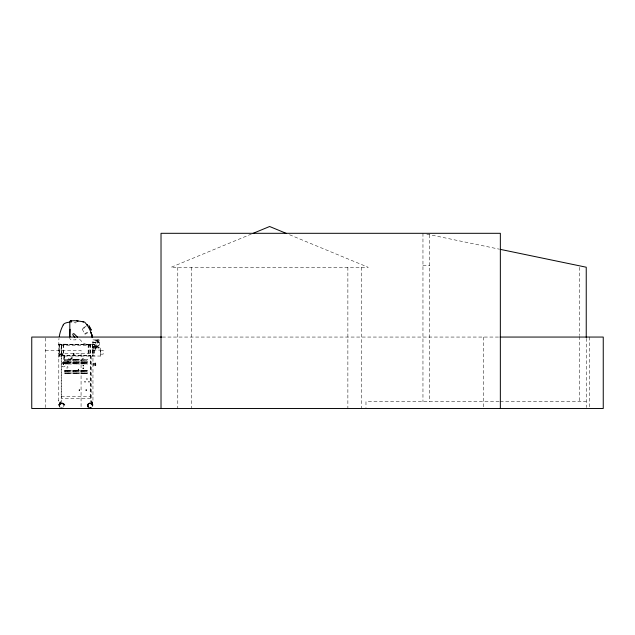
<?xml version="1.0" encoding="UTF-8"?>
<svg xmlns="http://www.w3.org/2000/svg" width="635" height="635" viewBox="0 0 635 635"><rect width="100%" height="100%" fill="white"/><g stroke="black" fill="none" stroke-linecap="round" stroke-linejoin="round"><path stroke-width="0.48" stroke-dasharray="3.17 2.38" d="M95.829 364.173L95.504 362.895L95.679 366.3L95.79 363.458L95.504 364.593M96.147 347.17L96.306 347.948L95.829 347.901L95.79 347.027M95.79 347.25L95.829 348.44L95.829 348.012M95.829 348.012L95.79 348.726L95.877 346.678M95.79 365.736L95.829 365.014M95.829 364.831L95.829 364.252M95.877 346.916L95.829 346.742M69.382 359.116C68.326 357.751 68.802 360.156 69.239 359.267M97.258 340.963L97.338 340.479L97.338 341.963M99.195 345.035L99.735 340.368C96.52 335.875 94.409 344.734 96.869 346.154A2.048 2.048 0 0 0 98.036 346.131L99.195 345.035L96.337 345.916M76.105 321.675L75.922 322.937L70.874 322.239M95.837 348.671L95.679 349.29M58.706 401.026L58.69 400.487M95.79 348.948C95.123 350.79 95.583 343.797 95.79 346.448M64.73 362.696C61.262 361.799 79.859 362.482 64.349 362.561M68.636 358.886L69.167 359.331M58.706 356.711L58.706 357.291M90.964 403.963L91.646 402.765L92.488 403.233L91.805 404.439L90.765 403.963L91.448 402.765L92.289 403.233L91.607 404.439M97.838 343.464C97.631 338.098 98.957 345.718 96.941 342.86A0.873 0.865 0 0 1 96.98 342.138L97.838 341.598L98.901 342.217A0.873 0.865 0 0 1 98.87 342.94L97.838 343.479L98.75 341.971M58.634 405.051L59.031 404.439M87.13 405.051L89.075 403.177M58.88 405.051L59.325 404.527M87.265 405.051L88.511 403.725L90.281 403.249M63.175 363.593L63.841 363.593M59.849 353.885L63.436 353.941L64.802 354.981L63.921 364.157C63.929 363.434 74.39 358.283 73.271 353.489M59.245 404.527L60.214 403.725M59.412 403.916L60.579 403.177M60.015 403.487L58.555 405.051L58.96 405.051M59.666 404.082L60.714 403.463M63.198 363.577L63.913 363.664M60.182 404.439L61.103 403.963L60.42 402.765L59.499 403.233L60.182 404.439L59.499 401.963M86.082 326.263L81.891 328.525L84.987 334.256L89.178 331.994M82.193 329.081L86.209 326.914M84.685 333.7L88.702 331.534M251.365 234.061L170.982 267.327L368.284 267.327L287.901 234.061M63.222 363.918L63.818 363.974M60.492 403.177L61.174 402.987M89.67 402.987L88.313 403.487L86.939 405.051L89.741 403.296M60.635 403.463L61.246 403.296M98.131 340.225L97.298 341.225L98.131 342.225L99.004 341.225L98.361 340.257L92.829 340.225M61.095 402.987L61.785 402.923M89.471 402.987L90.281 402.923M61.158 403.296L61.785 403.249M93.067 341.693L93.075 342.328M422.958 265.62L429.76 265.62M162.346 337.058L499.428 337.058M96.337 340.368L99.735 340.368M95.806 341.225L98.131 341.225M92.829 342.225L98.131 342.225M59.849 344.48L58.769 344.138L93.615 344.44A20.733 7.231 25 0 1 100.584 348.385L100.513 356.044M59.087 344.305L92.631 344.305M59.087 344.48L92.631 344.48M58.769 344.559L86.296 344.559L86.296 344.138A5.405 5.405 0 0 1 82.883 342.567L78.232 337.915M92.956 346.21L95.56 346.146M93.004 346.877L95.56 346.877M92.956 346.94L95.504 346.94M92.956 347.274L95.56 347.21M96.25 348.012L96.203 347.115L95.877 347.655M92.956 348.218L95.56 348.155M92.956 350.091L100.513 350.091M45.355 350.345L81.074 350.345L81.074 407.511M100.584 350.234L103.14 350.345L103.14 354.171L100.759 354.171M90.234 353.489L61.531 353.489L61.531 344.138M59.849 354.306L62.921 354.306A1.564 1.214 0 0 1 64.476 355.624L63.492 364.173A2.913 0.683 -90 0 0 64.064 364.561L66.762 362.522A14.954 8.795 -90 0 0 70.287 359.378L73.438 356.259A1.651 1.365 -90 0 0 73.7 355.29L73.7 353.489M100.584 354.274L100.759 350.234M59.849 354.735L63.087 354.743L64.04 355.338L63.063 364.188C64.921 366.712 75.557 356.56 74.12 353.489M61.444 355.719L90.464 355.719M61.206 355.814L90.226 355.814M58.769 356.044L100.584 356.044M92.956 363.212L95.504 363.212M92.956 363.95L95.504 363.95M92.956 364.276L95.504 364.276M92.956 365.228L95.504 365.22M61.206 396.629L90.63 396.629L90.63 401.963L92.956 401.963L92.956 344.138A32.02 32.02 0 0 0 92.734 339.765M90.63 398.566L61.206 398.566L61.206 344.48M499.158 401.693L365.974 401.693L365.974 407.527M500.134 401.693L586.24 401.693M90.083 403.249L91.353 403.463M61.706 403.249L62.325 403.296M90.083 402.923L92.059 403.487L93.432 405.051L91.662 403.725M61.706 402.923L62.992 403.177M426.823 234.109L499.308 249.166M90.63 403.296L93.107 405.051M62.246 403.296L63.357 403.725M90.694 402.987L93.234 405.051M62.317 402.987L64.079 403.916M98.369 348.385L92.956 344.138L96.044 345.67M92.956 344.138L100.584 348.385A58.19 48.863 46.6 0 1 96.71 346.4L96.076 346.035A58.19 48.863 46.6 0 1 92.956 344.138L96.425 346.234M63.278 403.725L64.611 405.051M63.476 403.487L64.54 404.439M63.746 404.082L64.937 405.051L64.46 404.439M76.017 339.09L75.708 339.876L71.596 339.884A1.778 1.778 0 0 1 69.818 338.106M60.341 402.765L61.023 403.963M59.849 356.044L58.769 353.1L59.849 356.044L59.849 344.138M97.322 341.932L97.258 341.487M589.645 337.058L589.645 407.503M586.24 338.407L586.24 407.527M579.438 267.327L579.438 335.494M579.438 336.486L579.438 401.693M483.338 337.058L483.338 407.503M429.76 234.72L429.76 401.693M422.958 233.307L422.958 401.693M361.482 267.327L361.482 408.495M347.869 267.327L347.869 408.495M191.389 267.327L191.389 408.495M177.784 267.327L177.784 408.495M94.385 350.091L94.385 356.044M93.972 350.091L93.972 356.044M93.662 350.091L93.662 356.044M92.591 344.305L92.631 356.044M92.488 344.305L92.488 356.044M92.488 401.963L92.488 403.233M92.258 344.48L92.258 356.044M92.289 401.963L92.289 403.233M91.988 402.955L91.448 403.003L91.448 401.963M91.646 401.963L91.63 402.868M91.242 356.044L91.242 401.963M90.464 344.48L90.464 398.566M90.4 344.138L90.4 345.623L61.317 345.623L61.317 344.138M90.234 344.138L90.226 396.629M89.17 344.138L89.17 353.489M88.527 344.48L88.527 356.044M88.154 344.48L88.154 356.044M63.563 344.48L63.563 356.044M63.19 344.48L63.19 356.044M61.444 344.48L61.397 401.963L58.769 401.963L58.825 340.289A37.727 37.727 0 0 1 58.999 338.376M60.42 401.963L60.42 403.003L60 402.955M60.341 401.963L60.341 403.003M60.261 344.138L60.261 344.559M59.46 344.48L59.46 356.044M59.103 344.138L59.087 356.044M45.355 338.01L45.355 407.511M88.09 407.178A2.548 2.548 0 0 1 90.297 403.352A2.548 2.548 0 0 1 92.504 407.178M88.749 407.36A2.127 2.127 0 0 1 88.749 404.439A2.127 2.127 0 0 1 91.67 404.281A2.127 2.127 0 0 1 91.996 407.186M87.892 407.225A2.548 2.548 0 0 1 90.099 403.392A2.548 2.548 0 0 1 92.313 407.225M88.551 407.36A2.127 2.127 0 0 1 88.559 404.439A2.127 2.127 0 0 1 91.472 404.281A2.127 2.127 0 0 1 91.797 407.186M59.484 407.178A2.548 2.548 0 0 1 61.69 403.352A2.548 2.548 0 0 1 63.897 407.178M60.119 407.194A2.072 2.072 0 0 1 60.436 404.368A2.072 2.072 0 0 1 63.27 404.519A2.072 2.072 0 0 1 63.278 407.368M63.373 362.545L62.809 362.672L63.373 362.545M63.508 362.537C62.714 364.045 62.46 361.188 63.508 362.537M64.889 362.537C64.095 364.045 63.849 361.188 64.889 362.537M78.081 369.419C78.74 370.991 79.248 368.165 78.081 369.419M78.216 369.443L78.788 369.546L78.216 369.443M79.613 390.065L79.034 390.112L79.613 390.065M79.748 390.049C78.954 391.557 78.708 388.699 79.748 390.049M83.518 365.704L82.939 365.76L83.518 365.704M83.463 368.149L82.883 368.197L83.463 368.149M83.653 365.697C82.852 367.205 82.606 364.347 83.653 365.697M83.598 368.133C82.748 369.657 82.59 366.768 83.598 368.133M86.447 390.041L85.868 390.096L86.447 390.041M86.582 390.033C85.781 391.541 85.534 388.683 86.582 390.033M64.365 359.434L70.231 359.505L64.365 359.434M64.381 360.839L70.247 360.91L64.381 360.839M64.357 363.649L70.223 363.72L64.357 363.649M65.421 361.077L71.287 361.148L65.421 361.077M64.381 370.284L70.247 370.356L64.381 370.284M65.421 362.514L71.287 362.585L65.421 362.514M64.381 371.721L70.247 371.792L64.381 371.721M65.421 363.934L71.287 364.006L65.421 363.934M64.357 373.094L70.223 373.166L64.389 373.031M65.421 370.522L71.287 370.594L65.421 370.522M65.421 371.959L71.287 372.031L65.421 371.959M65.421 373.38L71.287 373.451L65.421 373.38M72.581 359.434L78.446 359.505L72.581 359.434M72.596 360.839L78.462 360.91L72.596 360.839M72.596 362.275L78.462 362.347L72.62 362.212M72.533 363.641L78.399 363.712L72.533 363.641M73.549 359.664L79.415 359.735L73.549 359.664M73.533 361.077L79.407 361.148L73.533 361.077M73.533 362.514L79.407 362.585L73.533 362.514M72.596 370.284L78.462 370.356L72.596 370.284M72.596 371.721L78.462 371.792L72.596 371.721M73.596 363.871L79.462 363.95L73.62 363.807M72.533 373.086L78.399 373.158L72.565 373.023M73.533 370.522L79.407 370.594L73.565 370.451M73.533 371.959L79.407 372.031L73.533 371.959M73.596 373.316L79.462 373.396L73.596 373.316M80.709 360.839L86.574 360.91L80.709 360.839M80.709 362.275L86.574 362.347L80.709 362.275M80.709 363.704L86.574 363.776L80.709 363.704M81.764 359.664L87.63 359.735L81.764 359.664M81.748 361.077L87.622 361.148L81.748 361.077M80.709 370.284L86.574 370.356L80.709 370.284M81.748 362.514L87.622 362.585L81.748 362.514M80.709 371.721L86.574 371.792L80.709 371.721M81.772 363.879L87.638 363.95L81.804 363.815M80.709 373.15L86.574 373.221L80.709 373.15M81.748 370.522L87.622 370.594L81.78 370.451M81.748 371.959L87.622 372.031L81.748 371.959M81.772 373.324L87.638 373.396L81.772 373.324M84.693 381.452C84.828 384.04 86.265 380.325 84.693 381.452M86.622 378.762C86.757 381.357 88.194 377.634 86.622 378.762M88.654 381.413C88.789 384 90.234 380.286 88.654 381.413M82.621 358.664C83.002 360.323 83.979 357.632 82.621 358.664M96.091 339.892L92.829 339.892L92.829 342.559L96.091 342.559L96.091 339.892M62.278 366.411A1.81 1.81 0 0 0 65.254 365.435A1.81 1.81 0 0 0 62.921 363.347A1.81 1.81 0 0 0 62.278 366.411M66.508 367.855A0.849 0.849 0 0 0 67.929 367.459A0.849 0.849 0 0 0 66.873 366.427A0.849 0.849 0 0 0 66.508 367.855"/><path stroke-width="0.95" d="M77.081 320.858L77.827 320.953M83.383 321.786L82.836 321.604M63.23 324.945L63.429 324.596A3.421 3.421 0 0 1 64.905 323.318A12.613 12.613 0 0 1 69.04 322.255L70.056 322.215M63.365 324.699L62.897 325.565A37.727 37.727 0 0 0 59.269 336.471M87.178 324.62L87.297 325.136M87.4 325.295L87.265 324.818M253.19 233.307L269.629 226.505L286.075 233.307M70.62 320.865L71.493 320.818M70.882 320.905L71.66 320.786M161.727 337.058L31.75 337.058L31.75 408.495L603.25 408.495L603.25 337.058L500.07 337.058M76.954 320.842L78.002 320.969M82.685 321.715L83.558 321.818M500.253 249.357L586.24 267.216L586.24 337.471M77.565 337.248L74.239 333.923A0.849 0.849 0 0 0 73.033 333.923A0.849 0.849 0 0 0 73.033 335.129L74.827 337.502M87.106 324.517L87.559 325.16M87.082 324.771L87.487 325.445M88.892 325.461L91.392 330.081M89.241 326.763L89.543 327.327M89.86 327.922L90.186 328.517M90.487 329.081L90.948 329.922M92.623 337.55L91.94 334.51L91.67 334.859M91.734 335.145L92.273 337.55M71.35 320.699L70.755 320.842M500.348 408.495L500.348 233.307L161.02 233.307L161.02 408.495M69.818 337.122L69.818 321.294A20.963 20.963 0 0 1 74.533 320.691A73.541 73.541 0 0 1 84.701 322.112A32.02 32.02 0 0 1 92.4 337.606M90.789 407.972A2.127 2.127 0 0 1 90.035 408.011M91.575 408.114A2.548 2.548 0 0 1 89.019 408.114M90.591 407.972A2.127 2.127 0 0 1 89.845 408.011M91.376 408.114A2.548 2.548 0 0 1 88.821 408.114M62.024 408.003A2.072 2.072 0 0 1 61.293 407.964M63.048 408.154A2.548 2.548 0 0 1 60.492 408.154M69.834 336.637A120.626 120.626 0 0 1 70.144 329.295M91.194 332.629L91.242 333.121L91.194 332.629M91.305 333.288L91.019 332.549L91.305 333.288"/></g></svg>
